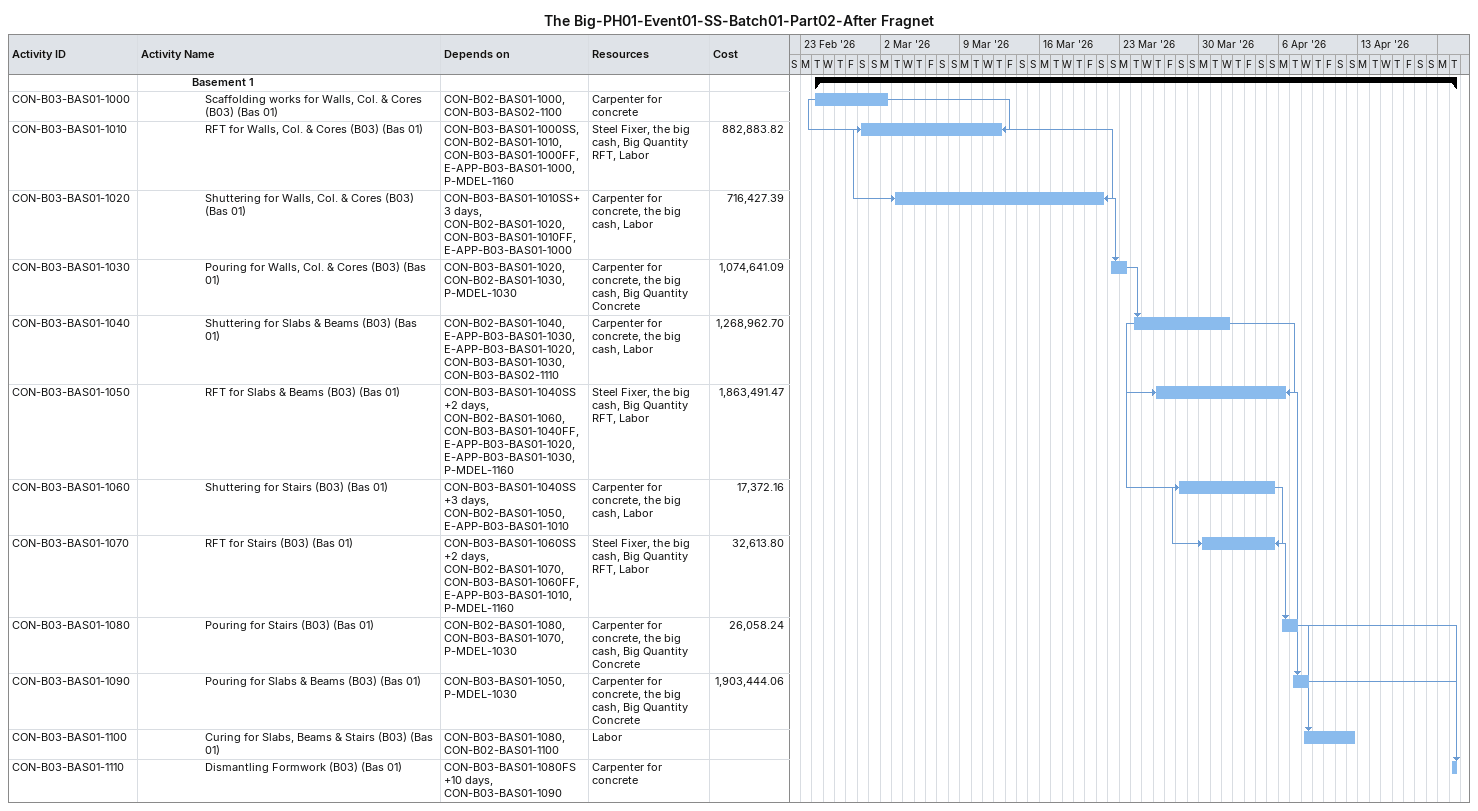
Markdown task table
The Big-PH01-Event01-SS-Batch01-Part02-After Fragnet

| ID | Level | Task | Start | Finish | Predecessors | Resources | Cost |
|---|---|---|---|---|---|---|---|
|  | 5 | **Basement 1** | 2026-02-24 | 2026-04-21 |  |  |  |
| CON-B03-BAS01-1000 | 6 | Scaffolding works for Walls, Col. & Cores (B03) (Bas 01) | 2026-02-24 | 2026-03-02 | CON-B02-BAS01-1000, CON-B03-BAS02-1100 | Carpenter for concrete |  |
| CON-B03-BAS01-1010 | 6 | RFT for Walls, Col. & Cores (B03) (Bas 01) | 2026-02-28 | 2026-03-12 | CON-B03-BAS01-1000SS, CON-B02-BAS01-1010, CON-B03-BAS01-1000FF, E-APP-B03-BAS01-1000, P-MDEL-1160 | Steel Fixer, the big cash, Big Quantity RFT, Labor | 882883.82 |
| CON-B03-BAS01-1020 | 6 | Shuttering for Walls, Col. & Cores (B03) (Bas 01) | 2026-03-03 | 2026-03-21 | CON-B03-BAS01-1010SS+3d, CON-B02-BAS01-1020, CON-B03-BAS01-1010FF, E-APP-B03-BAS01-1000 | Carpenter for concrete, the big cash, Labor | 716427.39 |
| CON-B03-BAS01-1030 | 6 | Pouring for Walls, Col. & Cores (B03) (Bas 01) | 2026-03-22 | 2026-03-23 | CON-B03-BAS01-1020, CON-B02-BAS01-1030, P-MDEL-1030 | Carpenter for concrete, the big cash, Big Quantity Concrete | 1074641.09 |
| CON-B03-BAS01-1040 | 6 | Shuttering for Slabs & Beams (B03) (Bas 01) | 2026-03-24 | 2026-04-01 | CON-B02-BAS01-1040, E-APP-B03-BAS01-1030, E-APP-B03-BAS01-1020, CON-B03-BAS01-1030, CON-B03-BAS02-1110 | Carpenter for concrete, the big cash, Labor | 1268962.70 |
| CON-B03-BAS01-1050 | 6 | RFT for Slabs & Beams (B03) (Bas 01) | 2026-03-26 | 2026-04-06 | CON-B03-BAS01-1040SS+2d, CON-B02-BAS01-1060, CON-B03-BAS01-1040FF, E-APP-B03-BAS01-1020, E-APP-B03-BAS01-1030, P-MDEL-1160 | Steel Fixer, the big cash, Big Quantity RFT, Labor | 1863491.47 |
| CON-B03-BAS01-1060 | 6 | Shuttering for Stairs (B03) (Bas 01) | 2026-03-28 | 2026-04-05 | CON-B03-BAS01-1040SS+3d, CON-B02-BAS01-1050, E-APP-B03-BAS01-1010 | Carpenter for concrete, the big cash, Labor | 17372.16 |
| CON-B03-BAS01-1070 | 6 | RFT for Stairs (B03) (Bas 01) | 2026-03-30 | 2026-04-05 | CON-B03-BAS01-1060SS+2d, CON-B02-BAS01-1070, CON-B03-BAS01-1060FF, E-APP-B03-BAS01-1010, P-MDEL-1160 | Steel Fixer, the big cash, Big Quantity RFT, Labor | 32613.80 |
| CON-B03-BAS01-1080 | 6 | Pouring for Stairs (B03) (Bas 01) | 2026-04-06 | 2026-04-07 | CON-B02-BAS01-1080, CON-B03-BAS01-1070, P-MDEL-1030 | Carpenter for concrete, the big cash, Big Quantity Concrete | 26058.24 |
| CON-B03-BAS01-1090 | 6 | Pouring for Slabs & Beams (B03) (Bas 01) | 2026-04-07 | 2026-04-08 | CON-B03-BAS01-1050, P-MDEL-1030 | Carpenter for concrete, the big cash, Big Quantity Concrete | 1903444.06 |
| CON-B03-BAS01-1100 | 6 | Curing for Slabs, Beams & Stairs (B03) (Bas 01) | 2026-04-08 | 2026-04-12 | CON-B03-BAS01-1080, CON-B02-BAS01-1100 | Labor |  |
| CON-B03-BAS01-1110 | 6 | Dismantling Formwork (B03) (Bas 01) | 2026-04-21 | 2026-04-21 | CON-B03-BAS01-1080FS+10d, CON-B03-BAS01-1090 | Carpenter for concrete |  |
